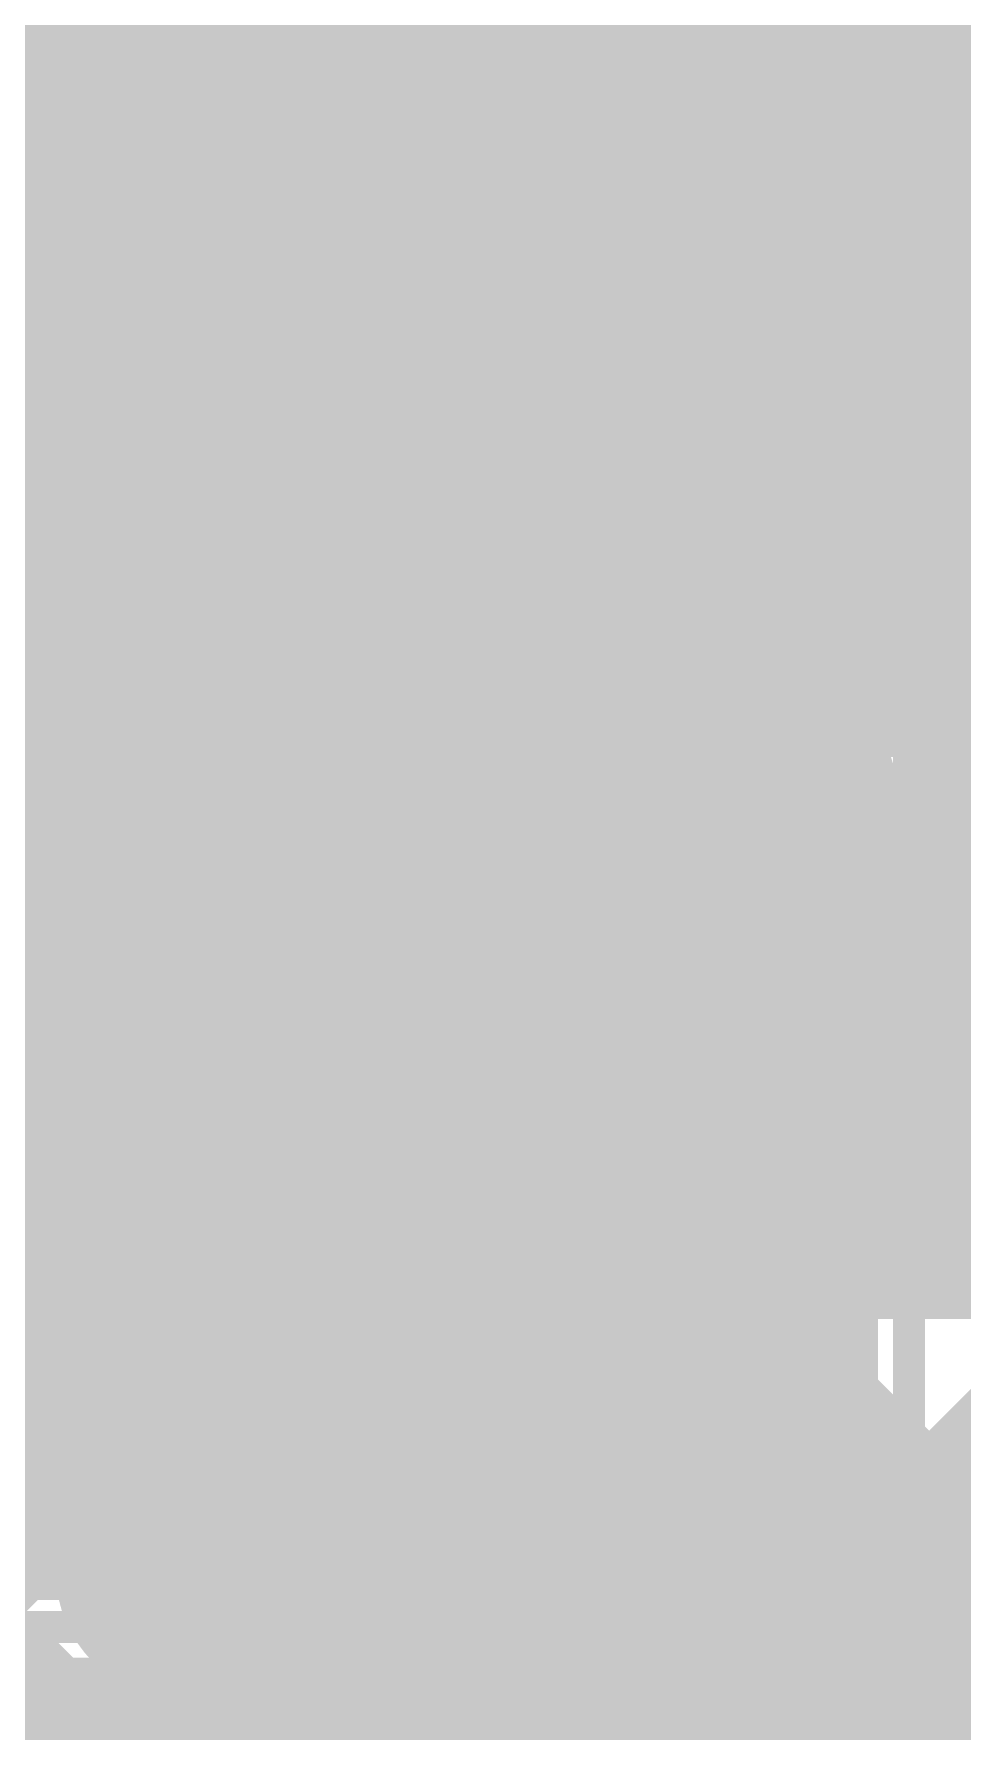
# Model space of a CAD drawing. Header units: millimetres. Extents: x 13 to 259, y -2 to 326.
# Drawn here: x 123.331 to 124.785, y 116.909 to 119.567 of the extents above; entities that cross this region are included whole.
import ezdxf

# ---------------------------------------------------------------- set-up
doc = ezdxf.new("R2010")
doc.units = ezdxf.units.MM
for name, color, linetype in [('BottomLayer', 5, 'Continuous'), ('BottomSolder', 6, 'Continuous'), ('ConnectLayer', 7, 'Continuous'), ('DrillDrawing', 1, 'Continuous'), ('Mechanical14', 56, 'Continuous'), ('Mechanical15', 56, 'Continuous'), ('MidLayer1', 16, 'Continuous'), ('MidLayer2', 76, 'Continuous'), ('MidLayer3', 90, 'Continuous'), ('MidLayer4', 156, 'Continuous'), ('MidLayer5', 130, 'Continuous'), ('MidLayer6', 216, 'Continuous'), ('MultiLayer', 9, 'Continuous'), ('TopLayer', 1, 'Continuous'), ('TopPaste', 8, 'Continuous'), ('TopSolder', 216, 'Continuous')]:
    doc.layers.add(name, color=color, linetype=linetype)

# ---------------------------------------------------------------- blocks, each defined once
blk = doc.blocks.new('CAPC1005X55N_95')
at = {"layer": 'Mechanical14', "const_width": 0.1}
for points in [[(-0.5249, 0.2751), (-0.5249, -0.2749)], [(0.5251, 0.2751), (-0.5249, 0.2751)], [(0.5251, 0.2751), (0.5251, -0.2749)], [(0.5251, -0.2749), (-0.5249, -0.2749)]]:
    blk.add_lwpolyline(points, dxfattribs=at)
at = {"layer": 'Mechanical14', "const_width": 0.05}
for points in [[(-0.5499, 0.2751, 1), (-0.5, 0.2751, 1)], [(-0.5499, 0.2751, 1), (-0.5, 0.2751, 1)], [(0.5001, 0.2751, 1), (0.55, 0.2751, 1)], [(0.5001, 0.2751, 1), (0.55, 0.2751, 1)], [(-0.5499, -0.2749, 1), (-0.5, -0.2749, 1)], [(-0.5499, -0.2749, 1), (-0.5, -0.2749, 1)], [(0.5001, -0.2749, 1), (0.55, -0.2749, 1)], [(0.5001, -0.2749, 1), (0.55, -0.2749, 1)]]:
    blk.add_lwpolyline(points, format="xyb", close=True, dxfattribs=at)
at = {"layer": 'Mechanical15', "const_width": 0.05}
for points in [[(0, 0.5), (0, -0.5)], [(-0.91, 0.46), (-0.91, -0.46)], [(0.91, 0.46), (-0.91, 0.46)], [(0.91, 0.46), (0.91, -0.46)], [(0.5, 0), (-0.5, 0)], [(0.91, -0.46), (-0.91, -0.46)]]:
    blk.add_lwpolyline(points, dxfattribs=at)
at = {"layer": 'Mechanical15', "const_width": 0.025}
for points in [[(-0.0125, 0.5, 1), (0.0125, 0.5, 1)], [(-0.9225, 0.46, 1), (-0.8975, 0.46, 1)], [(-0.9225, 0.46, 1), (-0.8975, 0.46, 1)], [(0.8975, 0.46, 1), (0.9225, 0.46, 1)], [(0.8975, 0.46, 1), (0.9225, 0.46, 1)], [(-0.5125, 0, 1), (-0.4875, 0, 1)], [(0.4875, 0, 1), (0.5125, 0, 1)], [(-0.9225, -0.46, 1), (-0.8975, -0.46, 1)], [(-0.9225, -0.46, 1), (-0.8975, -0.46, 1)], [(0.8975, -0.46, 1), (0.9225, -0.46, 1)], [(0.8975, -0.46, 1), (0.9225, -0.46, 1)], [(-0.0125, -0.5, 1), (0.0125, -0.5, 1)]]:
    blk.add_lwpolyline(points, format="xyb", close=True, dxfattribs=at)
at = {"layer": 'TopLayer'}
for points in [[(-0.76, -0.31), (-0.14, -0.31), (-0.76, 0.31), (-0.14, 0.31)], [(0.14, -0.31), (0.76, -0.31), (0.14, 0.31), (0.76, 0.31)]]:
    blk.add_solid(points, dxfattribs=at)
at = {"layer": 'TopPaste'}
for points in [[(-0.76, -0.31), (-0.14, -0.31), (-0.76, 0.31), (-0.14, 0.31)], [(0.14, -0.31), (0.76, -0.31), (0.14, 0.31), (0.76, 0.31)]]:
    blk.add_solid(points, dxfattribs=at)
at = {"layer": 'TopSolder'}
for points in [[(-0.8616, -0.4116), (-0.0384, -0.4116), (-0.8616, 0.4116), (-0.0384, 0.4116)], [(0.0384, -0.4116), (0.8616, -0.4116), (0.0384, 0.4116), (0.8616, 0.4116)]]:
    blk.add_solid(points, dxfattribs=at)
blk = doc.blocks.new('CAPC1005X55N_96')
at = {"layer": 'Mechanical14', "const_width": 0.1}
for points in [[(-0.5249, 0.2751), (-0.5249, -0.2749)], [(0.5251, 0.2751), (-0.5249, 0.2751)], [(0.5251, 0.2751), (0.5251, -0.2749)], [(0.5251, -0.2749), (-0.5249, -0.2749)]]:
    blk.add_lwpolyline(points, dxfattribs=at)
at = {"layer": 'Mechanical14', "const_width": 0.05}
for points in [[(-0.5499, 0.2751, 1), (-0.5, 0.2751, 1)], [(-0.5499, 0.2751, 1), (-0.5, 0.2751, 1)], [(0.5001, 0.2751, 1), (0.55, 0.2751, 1)], [(0.5001, 0.2751, 1), (0.55, 0.2751, 1)], [(-0.5499, -0.2749, 1), (-0.5, -0.2749, 1)], [(-0.5499, -0.2749, 1), (-0.5, -0.2749, 1)], [(0.5001, -0.2749, 1), (0.55, -0.2749, 1)], [(0.5001, -0.2749, 1), (0.55, -0.2749, 1)]]:
    blk.add_lwpolyline(points, format="xyb", close=True, dxfattribs=at)
at = {"layer": 'Mechanical15', "const_width": 0.05}
for points in [[(0, 0.5), (0, -0.5)], [(-0.91, 0.46), (-0.91, -0.46)], [(0.91, 0.46), (-0.91, 0.46)], [(0.91, 0.46), (0.91, -0.46)], [(0.5, 0), (-0.5, 0)], [(0.91, -0.46), (-0.91, -0.46)]]:
    blk.add_lwpolyline(points, dxfattribs=at)
at = {"layer": 'Mechanical15', "const_width": 0.025}
for points in [[(-0.0125, 0.5, 1), (0.0125, 0.5, 1)], [(-0.9225, 0.46, 1), (-0.8975, 0.46, 1)], [(-0.9225, 0.46, 1), (-0.8975, 0.46, 1)], [(0.8975, 0.46, 1), (0.9225, 0.46, 1)], [(0.8975, 0.46, 1), (0.9225, 0.46, 1)], [(-0.5125, 0, 1), (-0.4875, 0, 1)], [(0.4875, 0, 1), (0.5125, 0, 1)], [(-0.9225, -0.46, 1), (-0.8975, -0.46, 1)], [(-0.9225, -0.46, 1), (-0.8975, -0.46, 1)], [(0.8975, -0.46, 1), (0.9225, -0.46, 1)], [(0.8975, -0.46, 1), (0.9225, -0.46, 1)], [(-0.0125, -0.5, 1), (0.0125, -0.5, 1)]]:
    blk.add_lwpolyline(points, format="xyb", close=True, dxfattribs=at)
at = {"layer": 'TopLayer'}
for points in [[(-0.76, -0.31), (-0.14, -0.31), (-0.76, 0.31), (-0.14, 0.31)], [(0.14, -0.31), (0.76, -0.31), (0.14, 0.31), (0.76, 0.31)]]:
    blk.add_solid(points, dxfattribs=at)
at = {"layer": 'TopPaste'}
for points in [[(-0.76, -0.31), (-0.14, -0.31), (-0.76, 0.31), (-0.14, 0.31)], [(0.14, -0.31), (0.76, -0.31), (0.14, 0.31), (0.76, 0.31)]]:
    blk.add_solid(points, dxfattribs=at)
at = {"layer": 'TopSolder'}
for points in [[(-0.8616, -0.4116), (-0.0384, -0.4116), (-0.8616, 0.4116), (-0.0384, 0.4116)], [(0.0384, -0.4116), (0.8616, -0.4116), (0.0384, 0.4116), (0.8616, 0.4116)]]:
    blk.add_solid(points, dxfattribs=at)
blk = doc.blocks.new('CAPC1005X55N_98')
at = {"layer": 'Mechanical14', "const_width": 0.1}
for points in [[(-0.5249, 0.2751), (-0.5249, -0.2749)], [(0.5251, 0.2751), (-0.5249, 0.2751)], [(0.5251, 0.2751), (0.5251, -0.2749)], [(0.5251, -0.2749), (-0.5249, -0.2749)]]:
    blk.add_lwpolyline(points, dxfattribs=at)
at = {"layer": 'Mechanical14', "const_width": 0.05}
for points in [[(-0.5499, 0.2751, 1), (-0.5, 0.2751, 1)], [(-0.5499, 0.2751, 1), (-0.5, 0.2751, 1)], [(0.5001, 0.2751, 1), (0.55, 0.2751, 1)], [(0.5001, 0.2751, 1), (0.55, 0.2751, 1)], [(-0.5499, -0.2749, 1), (-0.5, -0.2749, 1)], [(-0.5499, -0.2749, 1), (-0.5, -0.2749, 1)], [(0.5001, -0.2749, 1), (0.55, -0.2749, 1)], [(0.5001, -0.2749, 1), (0.55, -0.2749, 1)]]:
    blk.add_lwpolyline(points, format="xyb", close=True, dxfattribs=at)
at = {"layer": 'Mechanical15', "const_width": 0.05}
for points in [[(0, 0.5), (0, -0.5)], [(-0.91, 0.46), (-0.91, -0.46)], [(0.91, 0.46), (-0.91, 0.46)], [(0.91, 0.46), (0.91, -0.46)], [(0.5, 0), (-0.5, 0)], [(0.91, -0.46), (-0.91, -0.46)]]:
    blk.add_lwpolyline(points, dxfattribs=at)
at = {"layer": 'Mechanical15', "const_width": 0.025}
for points in [[(-0.0125, 0.5, 1), (0.0125, 0.5, 1)], [(-0.9225, 0.46, 1), (-0.8975, 0.46, 1)], [(-0.9225, 0.46, 1), (-0.8975, 0.46, 1)], [(0.8975, 0.46, 1), (0.9225, 0.46, 1)], [(0.8975, 0.46, 1), (0.9225, 0.46, 1)], [(-0.5125, 0, 1), (-0.4875, 0, 1)], [(0.4875, 0, 1), (0.5125, 0, 1)], [(-0.9225, -0.46, 1), (-0.8975, -0.46, 1)], [(-0.9225, -0.46, 1), (-0.8975, -0.46, 1)], [(0.8975, -0.46, 1), (0.9225, -0.46, 1)], [(0.8975, -0.46, 1), (0.9225, -0.46, 1)], [(-0.0125, -0.5, 1), (0.0125, -0.5, 1)]]:
    blk.add_lwpolyline(points, format="xyb", close=True, dxfattribs=at)
at = {"layer": 'TopLayer'}
for points in [[(-0.76, -0.31), (-0.14, -0.31), (-0.76, 0.31), (-0.14, 0.31)], [(0.14, -0.31), (0.76, -0.31), (0.14, 0.31), (0.76, 0.31)]]:
    blk.add_solid(points, dxfattribs=at)
at = {"layer": 'TopPaste'}
for points in [[(-0.76, -0.31), (-0.14, -0.31), (-0.76, 0.31), (-0.14, 0.31)], [(0.14, -0.31), (0.76, -0.31), (0.14, 0.31), (0.76, 0.31)]]:
    blk.add_solid(points, dxfattribs=at)
at = {"layer": 'TopSolder'}
for points in [[(-0.8616, -0.4116), (-0.0384, -0.4116), (-0.8616, 0.4116), (-0.0384, 0.4116)], [(0.0384, -0.4116), (0.8616, -0.4116), (0.0384, 0.4116), (0.8616, 0.4116)]]:
    blk.add_solid(points, dxfattribs=at)
blk = doc.blocks.new('CAPC1608X87N_100')
at = {"layer": 'Mechanical15', "const_width": 0.05}
for points in [[(1.55, 0.75), (-1.55, 0.75)], [(1.55, -0.75), (1.55, 0.75)]]:
    blk.add_lwpolyline(points, dxfattribs=at)
at = {"layer": 'Mechanical15', "const_width": 0.025}
blk.add_lwpolyline([(1.5375, 0.75, 1), (1.5625, 0.75, 1)], format="xyb", close=True, dxfattribs=at)
blk.add_lwpolyline([(1.5375, 0.75, 1), (1.5625, 0.75, 1)], format="xyb", close=True, dxfattribs=at)

msp = doc.modelspace()

# ---------------------------------------------------------------- linework, layer by layer
at = {"layer": 'BottomLayer', "const_width": 0.25}
for points in [[(123.2164, 118.7458, 1), (123.4664, 118.7458, 1)], [(124.1164, 118.7458, 1), (124.3664, 118.7458, 1)], [(123.2164, 117.7044, 1), (123.4664, 117.7044, 1)], [(124.1164, 117.7044, 1), (124.3664, 117.7044, 1)]]:
    msp.add_lwpolyline(points, format="xyb", close=True, dxfattribs=at)
at = {"layer": 'BottomSolder', "const_width": 0.3516}
for points in [[(123.1656, 118.7458, 1), (123.5172, 118.7458, 1)], [(124.0656, 118.7458, 1), (124.4172, 118.7458, 1)], [(123.1656, 117.7044, 1), (123.5172, 117.7044, 1)], [(124.0656, 117.7044, 1), (124.4172, 117.7044, 1)], [(123.1656, 116.6122, 1), (123.5172, 116.6122, 1)], [(124.0656, 116.6122, 1), (124.4172, 116.6122, 1)]]:
    msp.add_lwpolyline(points, format="xyb", close=True, dxfattribs=at)
at = {"layer": 'ConnectLayer', "const_width": 0.4}
for points in [[(124.2414, 119.3358), (124.2414, 122.4046)], [(124.7814, 119.3358), (124.7814, 122.4046)], [(123.543, 119.3003), (125.5777, 121.335)], [(123.543, 119.3003), (125.5777, 121.335)], [(122.7774, 119.3833), (123.6753, 120.2812)], [(124.2137, 120.162), (132.0104, 112.3653)], [(124.2137, 120.162), (124.9399, 119.4357)], [(124.2137, 120.162), (125.7412, 118.6344)], [(122.5874, 120.0912), (123.3428, 119.3358)], [(122.5874, 120.0912), (123.6995, 118.9791)], [(122.5874, 120.0912), (123.3428, 119.3358)], [(122.5874, 120.0912), (123.3428, 119.3358)], [(123.543, 119.3003), (124.2414, 119.9988)], [(123.9249, 118.8337), (125.0861, 119.9949)], [(123.9249, 118.8337), (125.0861, 119.9949)], [(124.5706, 119.4794), (125.0861, 119.9949)], [(124.7814, 119.6903), (125.0861, 119.9949)], [(124.1215, 119.9286), (124.6143, 119.4357)], [(122.5599, 119.1658), (123.2243, 119.8302)], [(122.5599, 119.1658), (123.2243, 119.8302)], [(122.5599, 119.1658), (123.2243, 119.8302)], [(123.8816, 117.9419), (125.685, 119.7454)], [(124.5741, 118.6344), (125.685, 119.7454)], [(123.8267, 119.7004), (129.2576, 114.2696)], [(123.8267, 119.7004), (124.1933, 119.3338)], [(123.8267, 119.7004), (124.8927, 118.6344)], [(124.7814, 119.5942), (125.47, 118.9056)], [(122.7774, 118.5348), (123.7642, 119.5216)], [(123.7642, 119.0927), (123.7642, 119.5222)], [(124.4328, 118.4931), (125.47, 119.5304)], [(124.6143, 119.4357), (126.0205, 119.4357)], [(123.7871, 116.9989), (126.0178, 119.2296)], [(122.7774, 119.0526), (123.7642, 118.0659)], [(124.5974, 118.9297), (125.47, 118.0571)], [(124.2857, 117.4975), (125.6839, 118.8957)], [(124.3042, 118.3645), (124.8354, 118.8957)], [(124.6143, 118.8957), (126.0205, 118.8957)], [(124.6314, 118.8957), (129.2576, 114.2696)], [(123.6402, 116.0034), (126.4049, 118.7682)], [(123.9314, 118.7472), (128.9146, 113.7639)], [(123.9314, 118.7472), (124.0442, 118.6344)], [(124.2087, 116.5719), (126.4049, 118.7682)], [(124.3104, 117.5222), (125.47, 118.6818)], [(123.9208, 118.6344), (126.0935, 118.6344)], [(122.7774, 117.6862), (123.6743, 118.5832)], [(122.7774, 117.6862), (123.6743, 118.5832)], [(123.7642, 118.0513), (123.7642, 118.3989)], [(124.3042, 118.0513), (124.3042, 118.3989)], [(124.3042, 118.3744), (128.9146, 113.7639)], [(122.7774, 118.2041), (123.7642, 117.2173)], [(124.5018, 118.1768), (125.47, 117.2085)], [(123.876, 117.954), (125.7733, 116.0568)], [(123.6402, 116.0034), (125.47, 117.8333)], [(123.7871, 116.9989), (124.5426, 117.7544)], [(123.9293, 117.7544), (125.6944, 117.7544)], [(124.0757, 117.7544), (124.885, 116.9451)], [(124.199, 116.5622), (125.3912, 117.7544)], [(124.5022, 116.5622), (125.6944, 117.7544)], [(124.9242, 117.7544), (125.3093, 117.3693)], [(121.5, 115.5604), (123.6515, 117.7118)], [(124.261, 117.569), (125.7733, 116.0568)], [(124.3128, 117.5173), (125.47, 116.36)], [(122.6862, 117.4468), (123.6708, 116.4621)], [(123.7642, 116.9591), (123.7642, 117.3575)], [(124.3042, 116.9591), (124.3042, 117.3575)], [(123.6513, 117.1143), (123.8243, 117.2872)], [(123.7252, 117.2563), (125.1822, 115.7993)], [(123.7252, 117.2563), (124.4193, 116.5622)], [(121.5, 114.7118), (123.7642, 116.976)], [(124.0341, 116.7334), (124.2061, 116.9054)], [(124.1411, 116.8404), (125.1822, 115.7993)], [(124.2527, 116.7289), (125.1822, 115.7993)]]:
    msp.add_lwpolyline(points, dxfattribs=at)
at = {"layer": 'ConnectLayer'}
for points, const_width in [([(124.2214, 120.2572, 1), (123.0414, 120.2572, 1)], 0.4), ([(124.2214, 120.2572, 1), (123.0414, 120.2572, 1)], 0.4), ([(124.2214, 120.2572, 1), (123.0414, 120.2572, 1)], 0.4), ([(123.7267, 119.7004, 1), (123.9267, 119.7004, 1)], 0.2), ([(123.7267, 119.7004, 1), (123.9267, 119.7004, 1)], 0.2), ([(123.7267, 119.7004, 1), (123.9267, 119.7004, 1)], 0.2), ([(124.6814, 119.6903, 1), (124.8814, 119.6903, 1)], 0.2), ([(124.6814, 119.5942, 1), (124.8814, 119.5942, 1)], 0.2), ([(123.6396, 119.5468, 1), (123.8396, 119.5468, 1)], 0.2), ([(123.6406, 119.5458, 1), (123.8406, 119.5458, 1)], 0.2), ([(123.6642, 119.5222, 1), (123.8642, 119.5222, 1)], 0.2), ([(123.6642, 119.5216, 1), (123.8642, 119.5216, 1)], 0.2), ([(124.4706, 119.4794, 1), (124.6706, 119.4794, 1)], 0.2), ([(124.5143, 119.4357, 1), (124.7143, 119.4357, 1)], 0.2), ([(124.5143, 119.4357, 1), (124.7143, 119.4357, 1)], 0.2), ([(124.8399, 119.4357, 1), (125.0399, 119.4357, 1)], 0.2), ([(123.2428, 119.3358, 1), (123.4428, 119.3358, 1)], 0.2), ([(123.2428, 119.3358, 1), (123.4428, 119.3358, 1)], 0.2), ([(123.2428, 119.3358, 1), (123.4428, 119.3358, 1)], 0.2), ([(124.0933, 119.3338, 1), (124.2933, 119.3338, 1)], 0.2), ([(124.1414, 119.3358, 1), (124.3414, 119.3358, 1)], 0.2), ([(124.1414, 119.3358, 1), (124.3414, 119.3358, 1)], 0.2), ([(124.6814, 119.3358, 1), (124.8814, 119.3358, 1)], 0.2), ([(124.6814, 119.3358, 1), (124.8814, 119.3358, 1)], 0.2), ([(124.6814, 119.3358, 1), (124.8814, 119.3358, 1)], 0.2), ([(123.443, 119.3003, 1), (123.643, 119.3003, 1)], 0.2), ([(123.443, 119.3003, 1), (123.643, 119.3003, 1)], 0.2), ([(123.443, 119.3003, 1), (123.643, 119.3003, 1)], 0.2), ([(123.6914, 119.1274, 1), (123.8914, 119.1274, 1)], 0.2), ([(123.6914, 119.1274, 1), (123.8914, 119.1274, 1)], 0.2), ([(123.6642, 119.0927, 1), (123.8642, 119.0927, 1)], 0.2), ([(123.6642, 119.0927, 1), (123.8642, 119.0927, 1)], 0.2), ([(124.1961, 118.9995, 1), (124.3961, 118.9995, 1)], 0.2), ([(124.1961, 118.9995, 1), (124.3961, 118.9995, 1)], 0.2), ([(124.1961, 118.9995, 1), (124.3961, 118.9995, 1)], 0.2), ([(124.1961, 118.9995, 1), (124.3961, 118.9995, 1)], 0.2), ([(123.5995, 118.9791, 1), (123.7995, 118.9791, 1)], 0.2), ([(124.4974, 118.9297, 1), (124.6974, 118.9297, 1)], 0.2), ([(124.5143, 118.8957, 1), (124.7143, 118.8957, 1)], 0.2), ([(124.5143, 118.8957, 1), (124.7143, 118.8957, 1)], 0.2), ([(124.5143, 118.8957, 1), (124.7143, 118.8957, 1)], 0.2), ([(124.5314, 118.8957, 1), (124.7314, 118.8957, 1)], 0.2), ([(124.7354, 118.8957, 1), (124.9354, 118.8957, 1)], 0.2), ([(123.8249, 118.8337, 1), (124.0249, 118.8337, 1)], 0.2), ([(123.8249, 118.8337, 1), (124.0249, 118.8337, 1)], 0.2), ([(124.101, 118.7752, 1), (124.301, 118.7752, 1)], 0.2), ([(124.101, 118.7752, 1), (124.301, 118.7752, 1)], 0.2), ([(124.1414, 118.7958, 1), (124.3414, 118.7958, 1)], 0.2), ([(124.1414, 118.7958, 1), (124.3414, 118.7958, 1)], 0.2), ([(123.8314, 118.7472, 1), (124.0314, 118.7472, 1)], 0.2), ([(123.8314, 118.7472, 1), (124.0314, 118.7472, 1)], 0.2), ([(123.8314, 118.7458, 1), (124.0314, 118.7458, 1)], 0.2), ([(123.8314, 118.7458, 1), (124.0314, 118.7458, 1)], 0.2), ([(123.8314, 118.7458, 1), (124.0314, 118.7458, 1)], 0.2), ([(123.8314, 118.7458, 1), (124.0314, 118.7458, 1)], 0.2), ([(124.101, 118.7164, 1), (124.301, 118.7164, 1)], 0.2), ([(124.101, 118.7164, 1), (124.301, 118.7164, 1)], 0.2), ([(124.1175, 118.7019, 1), (124.3175, 118.7019, 1)], 0.2), ([(124.1179, 118.7017, 1), (124.3179, 118.7017, 1)], 0.2), ([(123.8208, 118.6344, 1), (124.0208, 118.6344, 1)], 0.2), ([(123.8208, 118.6344, 1), (124.0208, 118.6344, 1)], 0.2), ([(123.9442, 118.6344, 1), (124.1442, 118.6344, 1)], 0.2), ([(124.4741, 118.6344, 1), (124.6741, 118.6344, 1)], 0.2), ([(124.7927, 118.6344, 1), (124.9927, 118.6344, 1)], 0.2), ([(123.5743, 118.5832, 1), (123.7743, 118.5832, 1)], 0.2), ([(123.5743, 118.5832, 1), (123.7743, 118.5832, 1)], 0.2), ([(124.3328, 118.4931, 1), (124.5328, 118.4931, 1)], 0.2), ([(123.6642, 118.3989, 1), (123.8642, 118.3989, 1)], 0.2), ([(123.6642, 118.3989, 1), (123.8642, 118.3989, 1)], 0.2), ([(124.2042, 118.3989, 1), (124.4042, 118.3989, 1)], 0.2), ([(124.2042, 118.3989, 1), (124.4042, 118.3989, 1)], 0.2), ([(124.2042, 118.3989, 1), (124.4042, 118.3989, 1)], 0.2), ([(124.2042, 118.3744, 1), (124.4042, 118.3744, 1)], 0.2), ([(123.6914, 118.3642, 1), (123.8914, 118.3642, 1)], 0.2), ([(123.6914, 118.3642, 1), (123.8914, 118.3642, 1)], 0.2), ([(124.2042, 118.3645, 1), (124.4042, 118.3645, 1)], 0.2), ([(123.5189, 118.2251, 1), (123.7189, 118.2251, 1)], 0.2), ([(123.5189, 118.2251, 1), (123.7189, 118.2251, 1)], 0.2), ([(123.5189, 118.2251, 1), (123.7189, 118.2251, 1)], 0.2), ([(123.5189, 118.2251, 1), (123.7189, 118.2251, 1)], 0.2), ([(123.864, 118.2251, 1), (124.064, 118.2251, 1)], 0.2), ([(123.864, 118.2251, 1), (124.064, 118.2251, 1)], 0.2), ([(124.404, 118.2251, 1), (124.604, 118.2251, 1)], 0.2), ([(124.404, 118.2251, 1), (124.604, 118.2251, 1)], 0.2), ([(124.404, 118.2251, 1), (124.604, 118.2251, 1)], 0.2), ([(124.404, 118.2251, 1), (124.604, 118.2251, 1)], 0.2), ([(124.4018, 118.1768, 1), (124.6018, 118.1768, 1)], 0.2), ([(123.6914, 118.086, 1), (123.8914, 118.086, 1)], 0.2), ([(123.6914, 118.086, 1), (123.8914, 118.086, 1)], 0.2), ([(123.6642, 118.0659, 1), (123.8642, 118.0659, 1)], 0.2), ([(123.6642, 118.0513, 1), (123.8642, 118.0513, 1)], 0.2), ([(123.6642, 118.0513, 1), (123.8642, 118.0513, 1)], 0.2), ([(124.2042, 118.0513, 1), (124.4042, 118.0513, 1)], 0.2), ([(124.2042, 118.0513, 1), (124.4042, 118.0513, 1)], 0.2), ([(124.2042, 118.0513, 1), (124.4042, 118.0513, 1)], 0.2), ([(123.776, 117.954, 1), (123.976, 117.954, 1)], 0.2), ([(123.7816, 117.9419, 1), (123.9816, 117.9419, 1)], 0.2), ([(123.8293, 117.7544, 1), (124.0293, 117.7544, 1)], 0.2), ([(123.9757, 117.7544, 1), (124.1757, 117.7544, 1)], 0.2), ([(124.1175, 117.7483, 1), (124.3175, 117.7483, 1)], 0.2), ([(124.1179, 117.7485, 1), (124.3179, 117.7485, 1)], 0.2), ([(124.4426, 117.7544, 1), (124.6426, 117.7544, 1)], 0.2), ([(124.8242, 117.7544, 1), (125.0242, 117.7544, 1)], 0.2), ([(123.5515, 117.7118, 1), (123.7515, 117.7118, 1)], 0.2), ([(124.101, 117.7338, 1), (124.301, 117.7338, 1)], 0.2), ([(124.101, 117.7338, 1), (124.301, 117.7338, 1)], 0.2), ([(123.8314, 117.7044, 1), (124.0314, 117.7044, 1)], 0.2), ([(123.8314, 117.7044, 1), (124.0314, 117.7044, 1)], 0.2), ([(123.8314, 117.7044, 1), (124.0314, 117.7044, 1)], 0.2), ([(124.101, 117.675, 1), (124.301, 117.675, 1)], 0.2), ([(124.101, 117.675, 1), (124.301, 117.675, 1)], 0.2), ([(124.1046, 117.6705, 1), (124.3046, 117.6705, 1)], 0.2), ([(124.161, 117.569, 1), (124.361, 117.569, 1)], 0.2), ([(124.1857, 117.4975, 1), (124.3857, 117.4975, 1)], 0.2), ([(124.2104, 117.5222, 1), (124.4104, 117.5222, 1)], 0.2), ([(124.2128, 117.5173, 1), (124.4128, 117.5173, 1)], 0.2), ([(123.6642, 117.3575, 1), (123.8642, 117.3575, 1)], 0.2), ([(123.6642, 117.3575, 1), (123.8642, 117.3575, 1)], 0.2), ([(124.2042, 117.3575, 1), (124.4042, 117.3575, 1)], 0.2), ([(124.2042, 117.3575, 1), (124.4042, 117.3575, 1)], 0.2), ([(124.2042, 117.3575, 1), (124.4042, 117.3575, 1)], 0.2), ([(123.6914, 117.3228, 1), (123.8914, 117.3228, 1)], 0.2), ([(123.7243, 117.2872, 1), (123.9243, 117.2872, 1)], 0.2), ([(124.2642, 117.2872, 1), (124.4642, 117.2872, 1)], 0.2), ([(124.2642, 117.2872, 1), (124.4642, 117.2872, 1)], 0.2), ([(123.6252, 117.2563, 1), (123.8252, 117.2563, 1)], 0.2), ([(123.6252, 117.2563, 1), (123.8252, 117.2563, 1)], 0.2), ([(123.6642, 117.2173, 1), (123.8642, 117.2173, 1)], 0.2), ([(123.4648, 117.1583, 1), (123.6648, 117.1583, 1)], 0.2), ([(123.4648, 117.1583, 1), (123.6648, 117.1583, 1)], 0.2), ([(123.4648, 117.1583, 1), (123.6648, 117.1583, 1)], 0.2), ([(123.4648, 117.1583, 1), (123.6648, 117.1583, 1)], 0.2), ([(123.4648, 117.1583, 1), (123.6648, 117.1583, 1)], 0.2), ([(123.4648, 117.1583, 1), (123.6648, 117.1583, 1)], 0.2), ([(123.5513, 117.1143, 1), (123.7513, 117.1143, 1)], 0.2), ([(123.5513, 117.1143, 1), (123.7513, 117.1143, 1)], 0.2), ([(123.6871, 116.9989, 1), (123.8871, 116.9989, 1)], 0.2), ([(123.6871, 116.9989, 1), (123.8871, 116.9989, 1)], 0.2), ([(123.6642, 116.976, 1), (123.8642, 116.976, 1)], 0.2), ([(123.6642, 116.9591, 1), (123.8642, 116.9591, 1)], 0.2), ([(123.6642, 116.9591, 1), (123.8642, 116.9591, 1)], 0.2), ([(124.2042, 116.9591, 1), (124.4042, 116.9591, 1)], 0.2), ([(124.2042, 116.9591, 1), (124.4042, 116.9591, 1)], 0.2), ([(124.2042, 116.9591, 1), (124.4042, 116.9591, 1)], 0.2), ([(124.785, 116.9451, 1), (124.985, 116.9451, 1)], 0.2), ([(124.1061, 116.9054, 1), (124.3061, 116.9054, 1)], 0.2), ([(124.1061, 116.9054, 1), (124.3061, 116.9054, 1)], 0.2), ([(124.0411, 116.8404, 1), (124.2411, 116.8404, 1)], 0.2), ([(123.9332, 116.7324, 1), (124.1332, 116.7324, 1)], 0.2), ([(123.9341, 116.7334, 1), (124.1341, 116.7334, 1)], 0.2), ([(123.9341, 116.7334, 1), (124.1341, 116.7334, 1)], 0.2), ([(124.1527, 116.7289, 1), (124.3527, 116.7289, 1)], 0.2)]:
    msp.add_lwpolyline(points, format="xyb", close=True, dxfattribs=dict(at, const_width=const_width))
at = {"layer": 'ConnectLayer', "const_width": 0.4}
for points in [[(123.7396, 119.5468, -0.358532), (123.6732, 120.2298)], [(123.7406, 119.5458, -0.358998), (123.673, 120.2294)], [(123.064, 118.2251, -1.766609), (123.9314, 118.7458)], [(123.064, 118.2251, -1.209379), (123.7914, 119.1274)], [(122.8104, 118.4886, -1.2554), (123.9314, 118.7458)], [(123.7914, 119.1274, -0.220339), (124.2414, 119.3358)], [(124.7814, 119.3358, -0.414214), (124.2414, 118.7958)], [(124.7814, 119.3358, -0.414214), (124.2414, 118.7958)], [(123.7642, 118.3989, -0.32502), (123.7642, 119.0927)], [(124.2961, 118.9995, -0.114245), (124.201, 118.7752)], [(124.2961, 118.9995, -0.114245), (124.201, 118.7752)], [(124.6143, 118.8957, -0.158889), (124.2961, 118.9995)], [(124.6143, 118.8957, -0.158889), (124.2961, 118.9995)], [(123.9314, 118.7458, -0.277093), (123.6189, 118.2251)], [(123.9314, 118.7458, -0.047525), (123.9208, 118.6344)], [(124.201, 118.7164, -0.158431), (124.3042, 118.3989)], [(124.201, 118.7164, -0.158431), (124.3042, 118.3989)], [(124.2175, 118.7019, -0.277334), (124.504, 118.2251)], [(124.2179, 118.7017, -0.277093), (124.504, 118.2251)], [(123.7914, 118.3642, -0.094768), (123.6189, 118.2251)], [(123.964, 118.2251, -0.094768), (123.7914, 118.3642)], [(123.6189, 118.2251, -0.277093), (123.9314, 117.7044)], [(123.6189, 118.2251, -0.094768), (123.7914, 118.086)], [(123.7914, 118.086, -0.094768), (123.964, 118.2251)], [(124.504, 118.2251, -0.277334), (124.2175, 117.7483)], [(124.504, 118.2251, -0.277093), (124.2179, 117.7485)], [(123.7642, 117.3575, -0.32502), (123.7642, 118.0513)], [(124.3042, 118.0513, -0.158431), (124.201, 117.7338)], [(124.3042, 118.0513, -0.158431), (124.201, 117.7338)], [(123.9314, 117.7044, -0.304578), (123.5648, 117.1583)], [(123.9314, 117.7044, -0.304578), (123.5648, 117.1583)], [(124.201, 117.675, -0.158431), (124.3042, 117.3575)], [(124.201, 117.675, -0.158431), (124.3042, 117.3575)], [(124.2046, 117.6705, -0.199895), (124.3642, 117.2872)], [(123.7914, 117.3228, -0.120403), (123.5648, 117.1583)], [(124.3642, 117.2872, -0.198912), (124.2061, 116.9054)], [(123.1521, 116.0534, -0.693998), (123.1181, 117.1583)], [(123.5648, 117.1583, -0.304578), (123.9314, 116.6122)], [(123.5648, 117.1583, -0.041215), (123.6513, 117.1143)], [(123.5648, 117.1583, -0.304578), (123.9314, 116.6122)], [(123.7642, 116.2653, -0.32502), (123.7642, 116.9591)], [(124.3042, 116.9591, -0.158431), (124.201, 116.6416)], [(124.3042, 116.9591, -0.158431), (124.201, 116.6416)], [(124.0341, 116.7334, -0.061435), (123.9301, 116.6518)], [(124.0332, 116.7324, -0.060796), (123.9301, 116.6518)]]:
    msp.add_lwpolyline(points, format="xyb", dxfattribs=at)
at = {"layer": 'DrillDrawing', "const_width": 0.0508}
for points in [[(123.2144, 118.9998), (123.4684, 118.9998)], [(123.4684, 118.8728), (123.4684, 118.9998)], [(124.1144, 118.8728), (124.1144, 118.9998)], [(124.1144, 118.9998), (124.3684, 118.9998)], [(124.3684, 118.8728), (124.3684, 118.9998)], [(123.4684, 118.8728), (123.5954, 118.8728)], [(123.5954, 118.6188), (123.5954, 118.8728)], [(123.9874, 118.6188), (123.9874, 118.8728)], [(123.9874, 118.8728), (124.1144, 118.8728)], [(124.3684, 118.8728), (124.4954, 118.8728)], [(124.4954, 118.6188), (124.4954, 118.8728)], [(123.4684, 118.6188), (123.5954, 118.6188)], [(123.4684, 118.4918), (123.4684, 118.6188)], [(123.9874, 118.6188), (124.1144, 118.6188)], [(124.1144, 118.4918), (124.1144, 118.6188)], [(124.3684, 118.6188), (124.4954, 118.6188)], [(124.3684, 118.4918), (124.3684, 118.6188)], [(123.2144, 118.4918), (123.4684, 118.4918)], [(124.1144, 118.4918), (124.3684, 118.4918)], [(123.2144, 117.9584), (123.4684, 117.9584)], [(123.4684, 117.8314), (123.4684, 117.9584)], [(124.1144, 117.8314), (124.1144, 117.9584)], [(124.1144, 117.9584), (124.3684, 117.9584)], [(124.3684, 117.8314), (124.3684, 117.9584)], [(123.4684, 117.8314), (123.5954, 117.8314)], [(123.5954, 117.5774), (123.5954, 117.8314)], [(123.9874, 117.5774), (123.9874, 117.8314)], [(123.9874, 117.8314), (124.1144, 117.8314)], [(124.3684, 117.8314), (124.4954, 117.8314)], [(124.4954, 117.5774), (124.4954, 117.8314)], [(123.4684, 117.5774), (123.5954, 117.5774)], [(123.4684, 117.4504), (123.4684, 117.5774)], [(123.9874, 117.5774), (124.1144, 117.5774)], [(124.1144, 117.4504), (124.1144, 117.5774)], [(124.3684, 117.5774), (124.4954, 117.5774)], [(124.3684, 117.4504), (124.3684, 117.5774)], [(123.2144, 117.4504), (123.4684, 117.4504)], [(124.1144, 117.4504), (124.3684, 117.4504)]]:
    msp.add_lwpolyline(points, dxfattribs=at)
at = {"layer": 'DrillDrawing', "const_width": 0.0254}
for points in [[(123.4557, 118.9998, 1), (123.4811, 118.9998, 1)], [(123.4557, 118.9998, 1), (123.4811, 118.9998, 1)], [(124.1017, 118.9998, 1), (124.1271, 118.9998, 1)], [(124.1017, 118.9998, 1), (124.1271, 118.9998, 1)], [(124.3557, 118.9998, 1), (124.3811, 118.9998, 1)], [(124.3557, 118.9998, 1), (124.3811, 118.9998, 1)], [(123.4557, 118.8728, 1), (123.4811, 118.8728, 1)], [(123.4557, 118.8728, 1), (123.4811, 118.8728, 1)], [(123.5827, 118.8728, 1), (123.6081, 118.8728, 1)], [(123.5827, 118.8728, 1), (123.6081, 118.8728, 1)], [(123.9747, 118.8728, 1), (124.0001, 118.8728, 1)], [(123.9747, 118.8728, 1), (124.0001, 118.8728, 1)], [(124.1017, 118.8728, 1), (124.1271, 118.8728, 1)], [(124.1017, 118.8728, 1), (124.1271, 118.8728, 1)], [(124.3557, 118.8728, 1), (124.3811, 118.8728, 1)], [(124.3557, 118.8728, 1), (124.3811, 118.8728, 1)], [(124.4827, 118.8728, 1), (124.5081, 118.8728, 1)], [(124.4827, 118.8728, 1), (124.5081, 118.8728, 1)], [(123.4557, 118.6188, 1), (123.4811, 118.6188, 1)], [(123.4557, 118.6188, 1), (123.4811, 118.6188, 1)], [(123.5827, 118.6188, 1), (123.6081, 118.6188, 1)], [(123.5827, 118.6188, 1), (123.6081, 118.6188, 1)], [(123.9747, 118.6188, 1), (124.0001, 118.6188, 1)], [(123.9747, 118.6188, 1), (124.0001, 118.6188, 1)], [(124.1017, 118.6188, 1), (124.1271, 118.6188, 1)], [(124.1017, 118.6188, 1), (124.1271, 118.6188, 1)], [(124.3557, 118.6188, 1), (124.3811, 118.6188, 1)], [(124.3557, 118.6188, 1), (124.3811, 118.6188, 1)], [(124.4827, 118.6188, 1), (124.5081, 118.6188, 1)], [(124.4827, 118.6188, 1), (124.5081, 118.6188, 1)], [(123.4557, 118.4918, 1), (123.4811, 118.4918, 1)], [(123.4557, 118.4918, 1), (123.4811, 118.4918, 1)], [(124.1017, 118.4918, 1), (124.1271, 118.4918, 1)], [(124.1017, 118.4918, 1), (124.1271, 118.4918, 1)], [(124.3557, 118.4918, 1), (124.3811, 118.4918, 1)], [(124.3557, 118.4918, 1), (124.3811, 118.4918, 1)], [(123.4557, 117.9584, 1), (123.4811, 117.9584, 1)], [(123.4557, 117.9584, 1), (123.4811, 117.9584, 1)], [(124.1017, 117.9584, 1), (124.1271, 117.9584, 1)], [(124.1017, 117.9584, 1), (124.1271, 117.9584, 1)], [(124.3557, 117.9584, 1), (124.3811, 117.9584, 1)], [(124.3557, 117.9584, 1), (124.3811, 117.9584, 1)], [(123.4557, 117.8314, 1), (123.4811, 117.8314, 1)], [(123.4557, 117.8314, 1), (123.4811, 117.8314, 1)], [(123.5827, 117.8314, 1), (123.6081, 117.8314, 1)], [(123.5827, 117.8314, 1), (123.6081, 117.8314, 1)], [(123.9747, 117.8314, 1), (124.0001, 117.8314, 1)], [(123.9747, 117.8314, 1), (124.0001, 117.8314, 1)], [(124.1017, 117.8314, 1), (124.1271, 117.8314, 1)], [(124.1017, 117.8314, 1), (124.1271, 117.8314, 1)], [(124.3557, 117.8314, 1), (124.3811, 117.8314, 1)], [(124.3557, 117.8314, 1), (124.3811, 117.8314, 1)], [(124.4827, 117.8314, 1), (124.5081, 117.8314, 1)], [(124.4827, 117.8314, 1), (124.5081, 117.8314, 1)], [(123.4557, 117.5774, 1), (123.4811, 117.5774, 1)], [(123.4557, 117.5774, 1), (123.4811, 117.5774, 1)], [(123.5827, 117.5774, 1), (123.6081, 117.5774, 1)], [(123.5827, 117.5774, 1), (123.6081, 117.5774, 1)], [(123.9747, 117.5774, 1), (124.0001, 117.5774, 1)], [(123.9747, 117.5774, 1), (124.0001, 117.5774, 1)], [(124.1017, 117.5774, 1), (124.1271, 117.5774, 1)], [(124.1017, 117.5774, 1), (124.1271, 117.5774, 1)], [(124.3557, 117.5774, 1), (124.3811, 117.5774, 1)], [(124.3557, 117.5774, 1), (124.3811, 117.5774, 1)], [(124.4827, 117.5774, 1), (124.5081, 117.5774, 1)], [(124.4827, 117.5774, 1), (124.5081, 117.5774, 1)], [(123.4557, 117.4504, 1), (123.4811, 117.4504, 1)], [(123.4557, 117.4504, 1), (123.4811, 117.4504, 1)], [(124.1017, 117.4504, 1), (124.1271, 117.4504, 1)], [(124.1017, 117.4504, 1), (124.1271, 117.4504, 1)], [(124.3557, 117.4504, 1), (124.3811, 117.4504, 1)], [(124.3557, 117.4504, 1), (124.3811, 117.4504, 1)]]:
    msp.add_lwpolyline(points, format="xyb", close=True, dxfattribs=at)
at = {"layer": 'MidLayer1', "const_width": 0.25}
for points in [[(123.2164, 118.7458, 1), (123.4664, 118.7458, 1)], [(124.1164, 118.7458, 1), (124.3664, 118.7458, 1)], [(123.2164, 117.7044, 1), (123.4664, 117.7044, 1)], [(124.1164, 117.7044, 1), (124.3664, 117.7044, 1)]]:
    msp.add_lwpolyline(points, format="xyb", close=True, dxfattribs=at)
at = {"layer": 'MidLayer2', "const_width": 0.25}
for points in [[(123.2164, 118.7458, 1), (123.4664, 118.7458, 1)], [(124.1164, 118.7458, 1), (124.3664, 118.7458, 1)], [(123.2164, 117.7044, 1), (123.4664, 117.7044, 1)], [(124.1164, 117.7044, 1), (124.3664, 117.7044, 1)]]:
    msp.add_lwpolyline(points, format="xyb", close=True, dxfattribs=at)
at = {"layer": 'MidLayer3', "const_width": 0.25}
for points in [[(123.2164, 118.7458, 1), (123.4664, 118.7458, 1)], [(124.1164, 118.7458, 1), (124.3664, 118.7458, 1)], [(123.2164, 117.7044, 1), (123.4664, 117.7044, 1)], [(124.1164, 117.7044, 1), (124.3664, 117.7044, 1)]]:
    msp.add_lwpolyline(points, format="xyb", close=True, dxfattribs=at)
at = {"layer": 'MidLayer3', "const_width": 0.2}
msp.add_lwpolyline([(123.1385, 118.1944), (126.2758, 118.1944)], dxfattribs=at)
at = {"layer": 'MidLayer4', "const_width": 0.2}
for points in [[(124.6052, 118.1944), (125.7358, 119.325)], [(123.1385, 118.1944), (124.6052, 118.1944)], [(123.0757, 117.0394), (123.2507, 117.2144)], [(123.2507, 117.2144), (125.1824, 117.2144)]]:
    msp.add_lwpolyline(points, dxfattribs=at)
at = {"layer": 'MidLayer4'}
for points, const_width in [([(123.2164, 118.7458, 1), (123.4664, 118.7458, 1)], 0.25), ([(124.1164, 118.7458, 1), (124.3664, 118.7458, 1)], 0.25), ([(124.5552, 118.1944, 1), (124.6552, 118.1944, 1)], 0.1), ([(124.5552, 118.1944, 1), (124.6552, 118.1944, 1)], 0.1), ([(123.2164, 117.7044, 1), (123.4664, 117.7044, 1)], 0.25), ([(124.1164, 117.7044, 1), (124.3664, 117.7044, 1)], 0.25), ([(123.2007, 117.2144, 1), (123.3007, 117.2144, 1)], 0.1), ([(123.2007, 117.2144, 1), (123.3007, 117.2144, 1)], 0.1)]:
    msp.add_lwpolyline(points, format="xyb", close=True, dxfattribs=dict(at, const_width=const_width))
at = {"layer": 'MidLayer5', "const_width": 0.25}
for points in [[(123.2164, 118.7458, 1), (123.4664, 118.7458, 1)], [(124.1164, 118.7458, 1), (124.3664, 118.7458, 1)], [(123.2164, 117.7044, 1), (123.4664, 117.7044, 1)], [(124.1164, 117.7044, 1), (124.3664, 117.7044, 1)]]:
    msp.add_lwpolyline(points, format="xyb", close=True, dxfattribs=at)
at = {"layer": 'MidLayer6', "const_width": 0.25}
for points in [[(123.2164, 118.7458, 1), (123.4664, 118.7458, 1)], [(124.1164, 118.7458, 1), (124.3664, 118.7458, 1)], [(123.2164, 117.7044, 1), (123.4664, 117.7044, 1)], [(124.1164, 117.7044, 1), (124.3664, 117.7044, 1)]]:
    msp.add_lwpolyline(points, format="xyb", close=True, dxfattribs=at)
at = {"layer": 'MultiLayer', "const_width": 0.25}
for points in [[(123.2164, 118.7458, 1), (123.4664, 118.7458, 1)], [(124.1164, 118.7458, 1), (124.3664, 118.7458, 1)], [(123.2164, 117.7044, 1), (123.4664, 117.7044, 1)], [(124.1164, 117.7044, 1), (124.3664, 117.7044, 1)]]:
    msp.add_lwpolyline(points, format="xyb", close=True, dxfattribs=at)
at = {"layer": 'TopLayer', "const_width": 0.25}
for points in [[(123.2164, 118.7458, 1), (123.4664, 118.7458, 1)], [(124.1164, 118.7458, 1), (124.3664, 118.7458, 1)], [(123.2164, 117.7044, 1), (123.4664, 117.7044, 1)], [(124.1164, 117.7044, 1), (124.3664, 117.7044, 1)]]:
    msp.add_lwpolyline(points, format="xyb", close=True, dxfattribs=at)
at = {"layer": 'TopSolder', "const_width": 0.3516}
for points in [[(123.1656, 118.7458, 1), (123.5172, 118.7458, 1)], [(124.0656, 118.7458, 1), (124.4172, 118.7458, 1)], [(123.1656, 117.7044, 1), (123.5172, 117.7044, 1)], [(124.0656, 117.7044, 1), (124.4172, 117.7044, 1)], [(123.1656, 116.6122, 1), (123.5172, 116.6122, 1)], [(124.0656, 116.6122, 1), (124.4172, 116.6122, 1)]]:
    msp.add_lwpolyline(points, format="xyb", close=True, dxfattribs=at)

# ---------------------------------------------------------------- block references
for name, p, rotation in [('CAPC1608X87N_100', (123.6314, 121.0572), 270), ('CAPC1005X55N_96', (123.7914, 118.7458), 180), ('CAPC1005X55N_95', (123.7914, 117.7044), 180), ('CAPC1005X55N_98', (123.7914, 116.6122), 180)]:
    msp.add_blockref(name, p, dxfattribs=dict(rotation=rotation))

doc.saveas('drawing.dxf')
